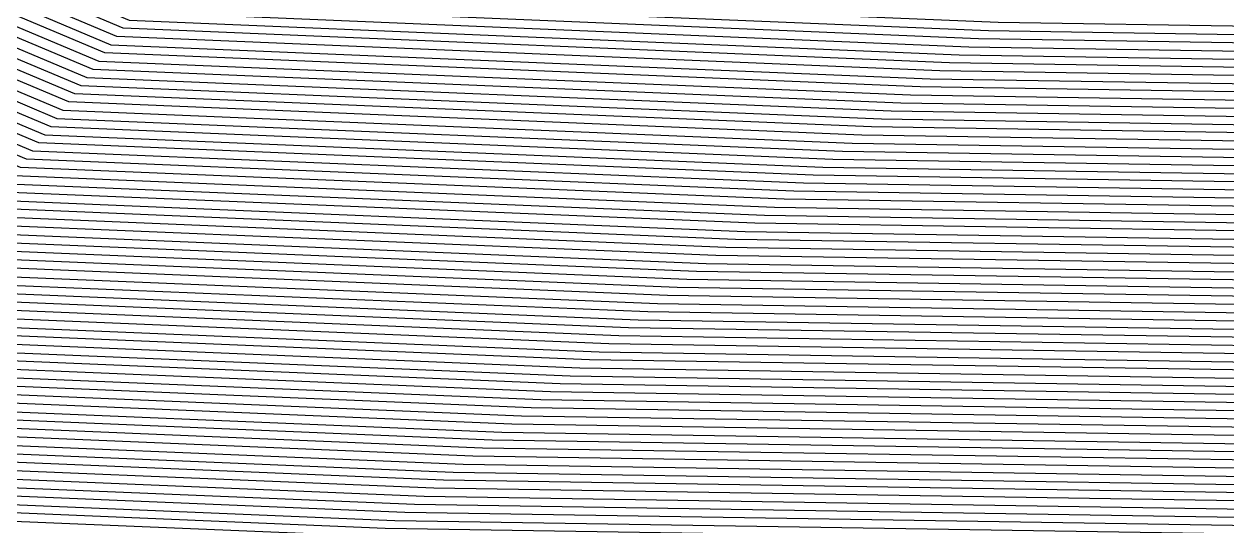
# Model space of a CAD drawing. Extents: x 7084 to 11035, y 13750 to 16729.
# Drawn here: x 9247.5 to 9311.5, y 14723.6 to 14750.3 of the extents above; entities that cross this region are included whole.
import ezdxf

# ---------------------------------------------------------------- set-up
doc = ezdxf.new("R2010")
doc.units = 0
doc.layers.add('Default', color=7, linetype='Continuous')

msp = doc.modelspace()

# ---------------------------------------------------------------- linework, layer by layer
at = {"layer": 'Default'}
for points in [[(8723.796, 15240.28), (8712.915, 15182.248), (8705.661, 15160.486), (8682.085, 15111.522), (8680.149, 15087.314), (8660.2, 15041.977), (8663.589, 15010.023), (8663.589, 14968.313), (8666.01, 14956.209), (8687.772, 14890.924), (8699.391, 14852.676), (8741.102, 14792.831), (8771.119, 14792.831), (8858.166, 14734.799), (8894.961, 14733.831), (8978.382, 14739.271), (9027.281, 14731.041), (9112.515, 14780.005), (9183.241, 14778.192), (9252.154, 14749.176), (9295.678, 14747.362), (9357.164, 14746.394), (9447.839, 14769.969)], [(8720.809, 15239.59), (8710.125, 15182.609), (8703.002, 15161.241), (8679.853, 15113.163), (8677.785, 15087.314), (8658.198, 15042.798), (8661.817, 15008.678), (8661.817, 14967.722), (8664.402, 14954.798), (8685.77, 14890.694), (8698.177, 14849.853), (8739.132, 14791.091), (8771.184, 14791.091), (8856.657, 14734.11), (8895.946, 14733.076), (8977.857, 14738.418), (9030.071, 14729.629), (9113.762, 14777.707), (9183.208, 14775.927), (9250.874, 14747.436)], [(8717.075, 15238.729), (8706.637, 15183.06), (8699.679, 15162.184), (8677.063, 15115.214), (8674.831, 15087.314), (8655.695, 15043.823), (8659.601, 15006.995), (8659.601, 14966.984), (8662.391, 14953.034), (8683.267, 14890.407), (8696.659, 14846.325), (8736.671, 14788.917), (8771.266, 14788.917), (8854.769, 14733.248), (8897.177, 14732.132), (8977.201, 14737.351), (9033.558, 14727.865), (9115.321, 14774.835), (9183.167, 14773.096), (9249.274, 14745.262), (9291.025, 14743.522)], [(9450.366, 14757.874), (9368.718, 14736.645), (9284.305, 14737.975), (9245.113, 14739.608), (9183.061, 14765.735), (9119.375, 14767.368), (9042.626, 14723.278), (8975.494, 14734.578), (8900.377, 14729.679), (8849.862, 14731.008), (8771.48, 14783.263), (8730.27, 14783.263), (8692.712, 14837.151), (8676.76, 14889.66), (8657.164, 14948.447), (8653.841, 14965.063), (8653.841, 15002.622), (8649.188, 15046.49), (8667.151, 15087.314), (8669.809, 15120.548), (8691.038, 15164.638), (8697.57, 15184.234), (8707.367, 15236.488)], [(9450.596, 14756.774), (9369.768, 14735.759), (9283.271, 14737.121), (9244.473, 14738.738), (9183.044, 14764.603), (9119.999, 14766.219), (9044.021, 14722.572), (8975.231, 14734.151), (8900.87, 14729.301), (8849.107, 14730.663), (8771.513, 14782.393), (8729.285, 14782.393), (8692.105, 14835.739), (8675.759, 14889.545), (8656.36, 14947.741), (8652.954, 14964.768), (8652.954, 15001.949), (8648.187, 15046.9), (8665.969, 15087.314), (8668.693, 15121.369), (8689.708, 15165.015), (8696.175, 15184.414), (8705.874, 15236.144)], [(8702.887, 15235.455), (8693.385, 15184.775), (8687.05, 15165.77), (8666.461, 15123.01), (8663.606, 15087.314), (8646.185, 15047.721), (8651.182, 15000.603), (8651.182, 14964.177), (8654.752, 14946.33), (8673.756, 14889.315), (8690.89, 14832.916), (8727.316, 14780.653), (8771.578, 14780.653), (8847.597, 14729.974), (8901.854, 14728.546), (8974.706, 14733.297), (9046.811, 14721.161), (9121.246, 14763.922), (9183.012, 14762.338), (9243.193, 14736.998), (9281.203, 14735.415)], [(9451.515, 14752.376), (9373.97, 14732.214), (9279.135, 14733.708), (9241.913, 14735.259), (9182.979, 14760.073), (9122.493, 14761.624), (9049.601, 14719.75), (8974.181, 14732.444), (8902.839, 14727.791), (8846.087, 14729.285), (8771.644, 14778.914), (8725.347, 14778.914), (8689.676, 14830.094), (8671.754, 14889.085), (8653.143, 14944.918), (8649.41, 14963.586), (8649.41, 14999.257), (8644.182, 15048.542), (8661.242, 15087.314), (8664.229, 15124.651), (8684.391, 15166.525), (8690.595, 15185.136), (8699.9, 15234.765)], [(9451.86, 14750.727), (9375.545, 14730.885), (9277.584, 14732.428), (9240.953, 14733.954), (9182.954, 14758.375), (9123.429, 14759.901), (9051.693, 14718.691), (8973.787, 14731.804), (8903.578, 14727.225), (8844.955, 14728.768), (8771.693, 14777.609), (8723.869, 14777.609), (8688.765, 14827.976), (8670.252, 14888.913), (8651.937, 14943.86), (8648.08, 14963.143), (8648.08, 14998.248), (8642.681, 15049.157), (8659.47, 15087.314), (8662.555, 15125.882), (8682.397, 15167.092), (8688.502, 15185.407), (8697.66, 15234.248)], [(9580.807, 14824.891), (9510.647, 14801.258), (9451.4, 14752.926), (9373.445, 14732.657), (9279.652, 14734.134), (9242.233, 14735.694), (9182.987, 14760.639), (9122.182, 14762.198), (9048.903, 14720.102), (8974.312, 14732.657), (8902.593, 14727.98), (8846.465, 14729.457), (8771.628, 14779.349), (8725.839, 14779.349), (8689.979, 14830.799), (8672.255, 14889.143), (8653.545, 14945.271), (8649.853, 14963.734), (8649.853, 14999.594), (8644.683, 15048.336), (8661.833, 15087.314)], [(9574.398, 14830.849), (9512.813, 14810.104), (9450.137, 14758.974), (9367.668, 14737.532), (9285.338, 14738.828), (9245.753, 14740.478), (9183.077, 14766.868), (9118.751, 14768.517), (9041.231, 14723.984), (8975.756, 14735.004), (8899.885, 14730.056), (8850.617, 14731.353), (8771.447, 14784.133), (8731.255, 14784.133), (8693.319, 14838.562), (8677.761, 14889.775), (8657.968, 14949.152), (8654.727, 14965.359), (8654.727, 15003.295), (8650.189, 15046.08), (8668.332, 15087.314)], [(9596.086, 14892.245), (9558.667, 14845.471), (9518.13, 14831.817), (9447.035, 14773.818), (9353.488, 14749.496), (9299.297, 14750.349), (9254.394, 14752.22), (9183.299, 14782.155), (9110.332, 14784.026), (9022.398, 14733.511), (8979.301, 14740.765), (8893.238, 14735.152), (8860.809, 14736.005), (8771.004, 14795.875), (8744.548, 14795.875), (8701.517, 14857.616), (8691.276, 14891.326), (8668.825, 14958.679), (8666.691, 14969.347), (8666.691, 15012.378), (8663.704, 15040.541), (8684.284, 15087.314)], [(9595.372, 14811.352), (9505.723, 14781.154), (9454.272, 14739.181), (9386.574, 14721.579), (9266.728, 14723.467), (9234.232, 14724.821), (9182.782, 14746.484), (9129.977, 14747.838), (9066.341, 14711.281), (8971.03, 14727.324), (8908.747, 14723.262), (8837.028, 14725.149), (8772.038, 14768.476), (8713.53, 14768.476), (8682.389, 14813.157), (8659.741, 14887.707), (8643.493, 14936.45), (8638.775, 14960.041), (8638.775, 14991.183), (8632.169, 15053.465)], [(9587.215, 14818.934), (9508.48, 14792.412), (9452.664, 14746.878), (9379.222, 14727.783), (9273.965, 14729.441), (9238.713, 14730.909), (9182.897, 14754.411), (9125.612, 14755.88), (9056.576, 14716.221), (8972.868, 14730.311), (8905.301, 14725.904), (8842.313, 14727.561), (8771.808, 14774.565), (8720.423, 14774.565), (8686.64, 14823.037), (8666.749, 14888.511), (8649.122, 14941.39), (8644.978, 14962.109), (8644.978, 14995.893), (8639.177, 15050.593)], [(9577.311, 14828.141), (9511.828, 14806.083), (9450.711, 14756.225), (9370.294, 14735.316), (9282.754, 14736.695), (9244.153, 14738.303), (9183.036, 14764.037), (9120.311, 14765.645), (9044.718, 14722.22), (8975.1, 14733.938), (8901.116, 14729.112), (8848.73, 14730.491), (8771.529, 14781.958), (8728.793, 14781.958), (8691.801, 14835.034), (8675.258, 14889.488), (8655.958, 14947.388), (8652.511, 14964.62), (8652.511, 15001.612), (8647.686, 15047.106)], [(9605.293, 14875.817), (9571.485, 14833.557), (9513.798, 14814.125), (9449.562, 14761.722), (9365.042, 14739.747), (9287.923, 14740.962), (9247.354, 14742.652), (9183.118, 14769.699), (9117.192, 14771.389), (9037.743, 14725.748), (8976.413, 14736.071), (8898.654, 14731), (8852.504, 14732.214), (8771.365, 14786.307), (8733.716, 14786.307), (8694.837, 14842.091), (8680.264, 14890.062), (8659.979, 14950.917), (8656.943, 14966.097), (8656.943, 15004.977), (8652.692, 15045.054)], [(9589.546, 14816.767), (9507.692, 14789.196), (9453.124, 14744.679), (9381.322, 14726.011), (9271.897, 14727.734), (9237.433, 14729.17), (9182.864, 14752.146), (9126.859, 14753.582), (9059.366, 14714.81), (8972.343, 14729.457), (8906.286, 14725.149), (8840.803, 14726.872), (8771.874, 14772.825), (8718.454, 14772.825), (8685.425, 14820.214), (8664.746, 14888.281), (8647.514, 14939.978), (8643.206, 14961.519), (8643.206, 14994.547)], [(8661.374, 14967.574), (8664, 14954.445), (8685.269, 14890.636), (8697.873, 14849.148), (8738.64, 14790.656), (8771.201, 14790.656), (8856.279, 14733.937), (8896.192, 14732.887), (8977.726, 14738.205), (9030.768, 14729.277), (9114.074, 14777.133), (9183.2, 14775.361), (9250.554, 14747.001), (9293.093, 14745.229), (9359.79, 14744.178), (9448.413, 14767.22), (9515.767, 14822.167), (9565.659, 14838.972), (9601.108, 14883.284)], [(8648.523, 14963.291), (8652.339, 14944.212), (8670.753, 14888.971), (8689.068, 14828.682), (8724.362, 14778.044), (8771.677, 14778.044), (8845.332, 14728.94), (8903.331, 14727.414), (8973.918, 14732.017), (9050.996, 14719.044), (9123.117, 14760.475), (9182.962, 14758.941), (9241.273, 14734.389), (9278.101, 14732.854), (9375.02, 14731.328), (9451.745, 14751.276), (9510.056, 14798.846), (9582.554, 14823.266)], [(8771.02, 14795.44), (8860.431, 14735.833), (8893.484, 14734.963), (8979.17, 14740.551), (9023.096, 14733.158), (9110.644, 14783.452), (9183.29, 14781.589), (9254.074, 14751.785), (9298.78, 14749.922), (9354.013, 14749.053), (9447.15, 14773.268), (9517.933, 14831.013), (9559.25, 14844.93), (9596.504, 14891.498)], [(9596.923, 14890.751), (9559.832, 14844.388), (9517.736, 14830.209), (9447.265, 14772.718), (9354.538, 14748.61), (9298.263, 14749.496), (9253.754, 14751.35), (9183.282, 14781.023), (9110.956, 14782.877), (9023.793, 14732.805), (8979.039, 14740.338), (8893.731, 14734.774), (8860.054, 14735.661), (8771.037, 14795.005)], [(8771.053, 14794.571), (8859.676, 14735.488), (8893.977, 14734.586), (8978.907, 14740.125), (9024.491, 14732.452), (9111.268, 14782.303), (9183.274, 14780.456), (9253.434, 14750.915), (9297.746, 14749.069), (9355.064, 14748.166), (9447.379, 14772.169), (9517.539, 14829.404), (9560.415, 14843.847), (9597.341, 14890.005)], [(9577.894, 14827.599), (9511.631, 14805.279), (9450.826, 14755.675), (9370.819, 14734.873), (9282.237, 14736.268), (9243.833, 14737.868), (9183.028, 14763.47), (9120.622, 14765.07), (9045.416, 14721.867), (8974.969, 14733.724), (8901.362, 14728.924), (8848.352, 14730.319), (8771.545, 14781.523), (8728.301, 14781.523), (8691.497, 14834.328), (8674.757, 14889.43)], [(8771.07, 14794.136), (8859.299, 14735.316), (8894.223, 14734.397), (8978.776, 14739.911), (9025.188, 14732.099), (9111.58, 14781.728), (9183.266, 14779.89), (9253.114, 14750.48), (9297.229, 14748.642), (9355.589, 14747.723), (9447.494, 14771.619), (9517.343, 14828.6), (9560.998, 14843.305), (9597.76, 14889.258)], [(9598.178, 14888.511), (9561.58, 14842.763), (9517.146, 14827.796), (9447.609, 14771.069), (9356.114, 14747.28), (9296.712, 14748.216), (9252.794, 14750.046), (9183.258, 14779.324), (9111.891, 14781.154), (9025.886, 14731.747), (8978.645, 14739.698), (8894.469, 14734.208), (8858.921, 14735.144), (8771.086, 14793.701)], [(9595.955, 14810.81), (9505.526, 14780.35), (9454.387, 14738.631), (9387.099, 14721.136), (9266.211, 14723.04), (9233.912, 14724.386), (9182.774, 14745.918), (9130.289, 14747.264), (9067.038, 14710.928), (8970.898, 14727.11), (8908.993, 14723.073), (8836.651, 14724.977), (8772.054, 14768.041), (8713.038, 14768.041), (8682.085, 14812.451), (8659.24, 14887.649)], [(9594.207, 14812.435), (9506.117, 14782.762), (9454.043, 14740.281), (9385.524, 14722.466), (9267.762, 14724.32), (9234.873, 14725.691), (9182.798, 14747.617), (9129.353, 14748.987), (9064.946, 14711.987), (8971.292, 14727.75), (8908.255, 14723.639), (8837.783, 14725.494), (8772.005, 14769.346), (8714.515, 14769.346), (8682.996, 14814.568), (8660.742, 14887.822)], [(9598.597, 14887.764), (9562.163, 14842.222), (9516.949, 14826.992), (9447.724, 14770.519), (9356.639, 14746.837), (9296.195, 14747.789), (9252.474, 14749.611), (9183.249, 14778.758), (9112.203, 14780.58), (9026.583, 14731.394), (8978.513, 14739.485), (8894.715, 14734.02), (8858.544, 14734.971), (8771.102, 14793.266)], [(9599.434, 14886.271), (9563.328, 14841.139), (9516.555, 14825.383), (9447.954, 14769.42), (9357.689, 14745.951), (9295.161, 14746.936), (9251.834, 14748.741), (9183.233, 14777.625), (9112.827, 14779.431), (9027.978, 14730.688), (8978.251, 14739.058), (8895.208, 14733.642), (8857.789, 14734.627), (8771.135, 14792.396)], [(8771.152, 14791.961), (8857.411, 14734.454), (8895.454, 14733.453), (8978.12, 14738.845), (9028.676, 14730.335), (9113.139, 14778.856), (9183.225, 14777.059), (9251.514, 14748.306), (9294.644, 14746.509), (9358.215, 14745.508), (9448.069, 14768.87), (9516.358, 14824.579), (9563.911, 14840.597), (9599.852, 14885.524)], [(8857.034, 14734.282), (8895.7, 14733.265), (8977.988, 14738.631), (9029.373, 14729.982), (9113.45, 14778.282), (9183.217, 14776.493), (9251.194, 14747.871), (9294.127, 14746.082), (9358.74, 14745.065), (9448.184, 14768.32), (9516.161, 14823.775), (9564.493, 14840.056), (9600.271, 14884.777)], [(9250.874, 14747.436), (9293.61, 14745.655), (9359.265, 14744.621), (9448.298, 14767.77), (9515.964, 14822.971), (9565.076, 14839.514), (9600.689, 14884.031)], [(9601.526, 14882.537), (9566.241, 14838.431), (9515.57, 14821.363), (9448.528, 14766.671), (9360.315, 14743.735), (9292.576, 14744.802), (9250.234, 14746.566), (9183.192, 14774.794), (9114.386, 14776.559), (9031.466, 14728.924), (8977.594, 14737.991), (8896.439, 14732.698), (8855.902, 14733.765), (8771.217, 14790.221)], [(9601.945, 14881.791), (9566.824, 14837.889), (9515.373, 14820.558), (9448.643, 14766.121), (9360.841, 14743.292), (9292.059, 14744.375), (9249.914, 14746.131), (9183.184, 14774.228), (9114.698, 14775.984), (9032.163, 14728.571), (8977.463, 14737.778), (8896.685, 14732.51), (8855.524, 14733.593), (8771.234, 14789.787)], [(9032.861, 14728.218), (9115.01, 14775.41), (9183.176, 14773.662), (9249.594, 14745.696), (9291.542, 14743.949), (9361.366, 14742.849), (9448.758, 14765.571), (9515.176, 14819.754), (9567.406, 14837.348), (9602.363, 14881.044)], [(9291.025, 14743.522), (9361.891, 14742.406), (9448.873, 14765.021), (9514.979, 14818.95), (9567.989, 14836.806), (9602.782, 14880.297)], [(8771.283, 14788.482), (8854.392, 14733.076), (8897.423, 14731.943), (8977.069, 14737.138), (9034.256, 14727.512), (9115.633, 14774.261), (9183.159, 14772.53), (9248.954, 14744.827), (9290.508, 14743.095), (9362.416, 14741.963), (9448.988, 14764.471), (9514.782, 14818.146), (9568.572, 14836.264), (9603.2, 14879.55)], [(8771.299, 14788.047), (8854.014, 14732.904), (8897.669, 14731.755), (8976.938, 14736.924), (9034.953, 14727.159), (9115.945, 14773.687), (9183.151, 14771.963), (9248.634, 14744.392), (9289.991, 14742.669), (9362.941, 14741.52), (9449.103, 14763.922), (9514.585, 14817.342), (9569.154, 14835.723), (9603.619, 14878.804)], [(9604.037, 14878.057), (9569.737, 14835.181), (9514.388, 14816.538), (9449.218, 14763.372), (9363.466, 14741.077), (9289.474, 14742.242), (9248.314, 14743.957), (9183.143, 14771.397), (9116.257, 14773.112), (9035.651, 14726.807), (8976.807, 14736.711), (8897.916, 14731.566), (8853.637, 14732.731), (8771.316, 14787.612)], [(9604.456, 14877.31), (9570.32, 14834.64), (9514.191, 14815.733), (9449.332, 14762.822), (9363.992, 14740.633), (9288.957, 14741.815), (9247.994, 14743.522), (9183.135, 14770.831), (9116.569, 14772.538), (9036.348, 14726.454), (8976.675, 14736.498), (8898.162, 14731.377), (8853.259, 14732.559), (8771.332, 14787.177)], [(9604.874, 14876.563), (9570.902, 14834.098), (9513.995, 14814.929), (9449.447, 14762.272), (9364.517, 14740.19), (9288.44, 14741.388), (9247.674, 14743.087), (9183.126, 14770.265)], [(8898.9, 14730.811), (8976.281, 14735.858), (9038.441, 14725.395), (9117.504, 14770.815), (9183.11, 14769.132), (9247.034, 14742.217), (9287.406, 14740.535), (9365.567, 14739.304), (9449.677, 14761.173), (9513.601, 14813.321), (9572.067, 14833.015)], [(8771.398, 14785.437), (8851.749, 14731.87), (8899.146, 14730.622), (8976.15, 14735.644), (9039.138, 14725.042), (9117.816, 14770.24), (9183.102, 14768.566), (9246.714, 14741.782), (9286.889, 14740.108), (9366.092, 14738.861), (9449.792, 14760.623), (9513.404, 14812.517), (9572.65, 14832.473)], [(9573.233, 14831.932), (9513.207, 14811.713), (9449.907, 14760.073), (9366.617, 14738.418), (9286.372, 14739.682), (9246.394, 14741.347), (9183.094, 14768), (9118.128, 14769.666), (9039.836, 14724.69), (8976.019, 14735.431), (8899.393, 14730.434), (8851.372, 14731.697), (8771.414, 14785.003)], [(8771.431, 14784.568), (8850.994, 14731.525), (8899.639, 14730.245), (8975.888, 14735.218), (9040.533, 14724.337), (9118.44, 14769.091), (9183.085, 14767.434), (9246.073, 14740.912), (9285.855, 14739.255), (9367.143, 14737.975), (9450.022, 14759.523), (9513.01, 14810.908), (9573.815, 14831.39)], [(9574.98, 14830.307), (9512.616, 14809.3), (9450.251, 14758.424), (9368.193, 14737.089), (9284.822, 14738.401), (9245.433, 14740.043), (9183.069, 14766.301), (9119.063, 14767.943), (9041.928, 14723.631), (8975.625, 14734.791), (8900.131, 14729.867), (8850.24, 14731.18), (8771.463, 14783.698)], [(8771.496, 14782.828), (8849.485, 14730.836), (8900.624, 14729.49), (8975.362, 14734.364), (9043.323, 14722.925), (9119.687, 14766.794), (9183.053, 14765.169), (9244.793, 14739.173), (9283.788, 14737.548), (9369.243, 14736.202), (9450.481, 14757.324), (9512.222, 14807.692), (9576.146, 14829.224)], [(9578.476, 14827.057), (9511.434, 14804.475), (9450.941, 14755.125), (9371.344, 14734.43), (9281.72, 14735.841), (9243.513, 14737.433), (9183.02, 14762.904), (9120.934, 14764.496), (9046.113, 14721.514), (8974.837, 14733.511), (8901.608, 14728.735), (8847.975, 14730.146), (8771.562, 14781.088)], [(9281.203, 14735.415), (9371.869, 14733.987), (9451.056, 14754.575), (9511.237, 14803.671), (9579.059, 14826.516)], [(8771.595, 14780.218), (8847.22, 14729.802), (8902.101, 14728.357), (8974.575, 14733.084), (9047.508, 14720.808), (9121.558, 14763.347), (9183.003, 14761.772), (9242.873, 14736.563), (9280.686, 14734.988), (9372.394, 14733.544), (9451.171, 14754.025), (9511.04, 14802.867), (9579.641, 14825.974)], [(9048.206, 14720.455), (9121.87, 14762.773), (9182.995, 14761.206), (9242.553, 14736.128), (9280.169, 14734.561), (9372.92, 14733.1), (9451.285, 14753.476), (9510.844, 14802.062), (9580.224, 14825.433)], [(9581.972, 14823.808), (9510.253, 14799.65), (9451.63, 14751.826), (9374.495, 14731.771), (9278.618, 14733.281), (9241.593, 14734.824), (9182.97, 14759.507), (9122.805, 14761.05), (9050.298, 14719.397), (8974.049, 14732.231), (8903.085, 14727.603), (8845.71, 14729.112), (8771.66, 14778.479)], [(8771.71, 14777.174), (8844.578, 14728.595), (8903.824, 14727.036), (8973.656, 14731.591), (9052.391, 14718.338), (9123.741, 14759.326), (9182.946, 14757.808), (9240.633, 14733.519), (9277.067, 14732.001), (9376.071, 14730.442), (9451.975, 14750.177), (9509.662, 14797.237), (9583.72, 14822.183)], [(8904.07, 14726.848), (8973.524, 14731.377), (9053.088, 14717.985), (9124.052, 14758.752), (9182.938, 14757.242), (9240.313, 14733.084), (9276.55, 14731.574), (9376.596, 14729.999), (9452.09, 14749.627), (9509.465, 14796.433), (9584.302, 14821.642)], [(9584.885, 14821.1), (9509.268, 14795.629), (9452.204, 14749.077), (9377.121, 14729.556), (9276.033, 14731.147), (9239.993, 14732.649), (9182.929, 14756.676), (9124.364, 14758.178), (9053.786, 14717.632), (8973.393, 14731.164), (8904.316, 14726.659), (8843.823, 14728.251), (8771.742, 14776.304)], [(9585.468, 14820.558), (9509.071, 14794.825), (9452.319, 14748.527), (9377.646, 14729.112), (9275.516, 14730.721), (9239.673, 14732.214), (9182.921, 14756.11)], [(9586.05, 14820.017), (9508.874, 14794.021), (9452.434, 14747.978), (9378.171, 14728.669), (9274.999, 14730.294), (9239.353, 14731.779), (9182.913, 14755.544), (9124.988, 14757.029), (9055.181, 14716.927), (8973.13, 14730.737), (8904.808, 14726.281), (8843.068, 14727.906), (8771.775, 14775.434)], [(9586.633, 14819.475), (9508.677, 14793.217), (9452.549, 14747.428), (9378.696, 14728.226), (9274.482, 14729.867), (9239.033, 14731.344), (9182.905, 14754.977)], [(9587.798, 14818.392), (9508.283, 14791.608), (9452.779, 14746.328), (9379.747, 14727.34), (9273.448, 14729.014), (9238.393, 14730.475), (9182.888, 14753.845), (9125.923, 14755.306), (9057.273, 14715.868), (8972.737, 14730.097), (8905.547, 14725.715), (8841.935, 14727.389), (8771.824, 14774.13)], [(8719.438, 14773.695), (8771.841, 14773.695), (8841.558, 14727.217), (8905.793, 14725.526), (8972.605, 14729.884), (9057.971, 14715.515), (9126.235, 14754.731), (9182.88, 14753.279), (9238.073, 14730.04), (9272.931, 14728.587), (9380.272, 14726.897), (9452.894, 14745.779), (9508.086, 14790.804), (9588.381, 14817.851)], [(9588.963, 14817.309), (9507.889, 14790), (9453.009, 14745.229), (9380.797, 14726.454), (9272.414, 14728.161), (9237.753, 14729.605), (9182.872, 14752.712), (9126.547, 14754.157), (9058.668, 14715.163), (8972.474, 14729.67), (8906.039, 14725.338), (8841.18, 14727.045), (8771.857, 14773.26)], [(9590.128, 14816.226), (9507.496, 14788.392), (9453.238, 14744.129), (9381.848, 14725.567), (9271.38, 14727.307), (9237.113, 14728.735), (9182.856, 14751.58), (9127.171, 14753.008), (9060.063, 14714.457), (8972.211, 14729.244), (8906.532, 14724.96), (8840.425, 14726.7), (8771.89, 14772.39)], [(8771.907, 14771.955), (8840.048, 14726.528), (8906.778, 14724.772), (8972.08, 14729.03), (9060.761, 14714.104), (9127.483, 14752.433), (9182.847, 14751.014), (9236.793, 14728.3), (9270.863, 14726.88), (9382.373, 14725.124), (9453.353, 14743.579), (9507.299, 14787.587), (9590.711, 14815.684)], [(8971.949, 14728.817), (9061.458, 14713.751), (9127.794, 14751.859), (9182.839, 14750.448), (9236.473, 14727.865), (9270.346, 14726.454), (9382.898, 14724.681), (9453.468, 14743.03), (9507.102, 14786.783), (9591.294, 14815.143)], [(9591.876, 14814.601), (9506.905, 14785.979), (9453.583, 14742.48), (9383.423, 14724.238), (9269.829, 14726.027), (9236.153, 14727.43), (9182.831, 14749.881), (9128.106, 14751.285), (9062.156, 14713.398), (8971.818, 14728.604), (8907.27, 14724.394), (8839.293, 14726.183), (8771.939, 14771.085)], [(9592.459, 14814.059), (9506.708, 14785.175), (9453.698, 14741.93), (9383.948, 14723.795), (9269.312, 14725.6), (9235.833, 14726.995), (9182.823, 14749.315), (9128.418, 14750.71), (9062.853, 14713.045), (8971.686, 14728.39), (8907.516, 14724.205), (8838.915, 14726.011), (8771.956, 14770.65)], [(8771.972, 14770.216), (8838.538, 14725.838), (8907.763, 14724.017), (8971.555, 14728.177), (9063.551, 14712.693), (9128.73, 14750.136), (9182.815, 14748.749), (9235.513, 14726.56), (9268.795, 14725.174), (9384.473, 14723.352), (9453.813, 14741.38), (9506.511, 14784.371), (9593.042, 14813.518)], [(8971.424, 14727.964), (9064.248, 14712.34), (9129.042, 14749.561), (9182.806, 14748.183), (9235.193, 14726.125), (9268.279, 14724.747), (9384.999, 14722.909), (9453.928, 14740.83), (9506.314, 14783.566), (9593.624, 14812.976)], [(8772.021, 14768.911), (8837.406, 14725.321), (8908.501, 14723.45), (8971.161, 14727.537), (9065.643, 14711.634), (9129.665, 14748.413), (9182.79, 14747.05), (9234.552, 14725.256), (9267.245, 14723.894), (9386.049, 14722.023), (9454.157, 14739.731), (9505.92, 14781.958), (9594.789, 14811.893)]]:
    msp.add_lwpolyline(points, dxfattribs=at)

doc.saveas('drawing.dxf')
